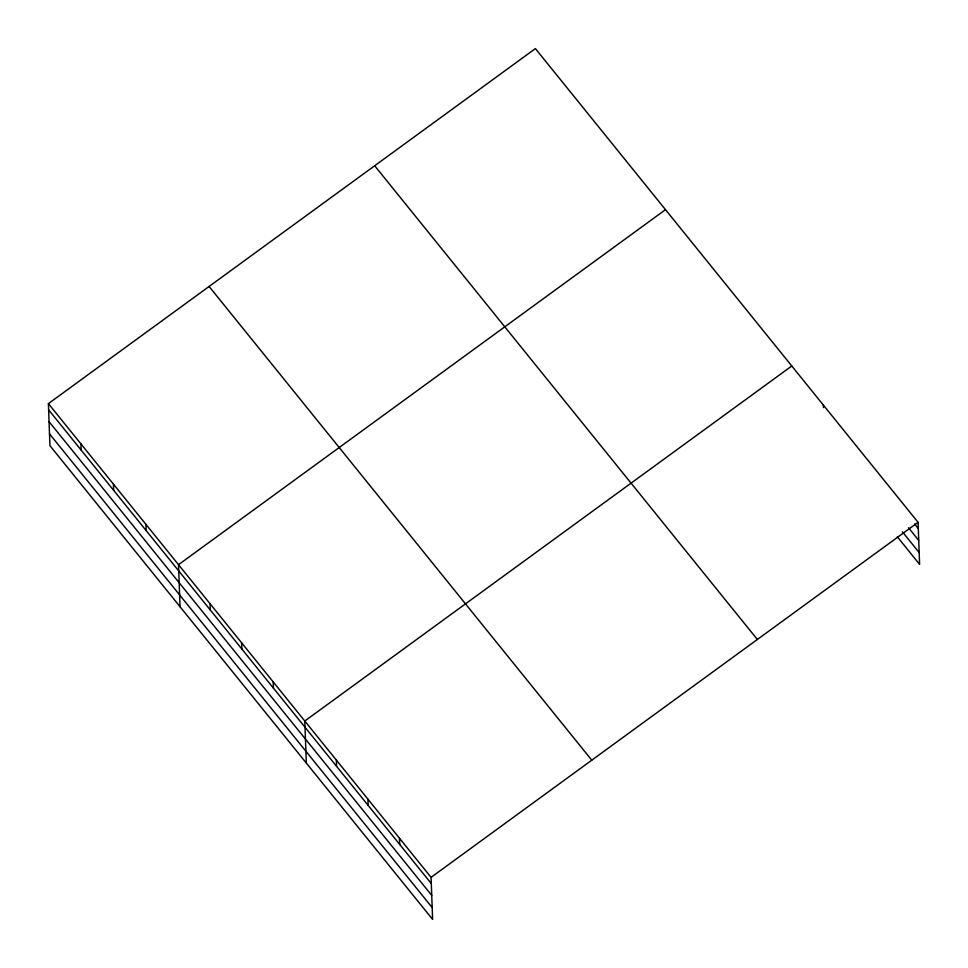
<?xml version="1.0" encoding="UTF-8"?>
<svg xmlns="http://www.w3.org/2000/svg" width="968" height="968" viewBox="0 0 968 968"><rect width="100%" height="100%" fill="white"/><g stroke="black" fill="none" stroke-linecap="round" stroke-linejoin="round"><path stroke-width="1.45" d="M48.4 403.62L431.075 877.347L432.611 919.406L49.937 445.679L48.4 403.62L535.389 48.594L918.063 522.321L919.6 564.38L897.312 536.792M665.488 209.669L178.511 564.683L180.048 606.742M791.776 365.989L304.787 721.015L306.336 763.074M431.075 877.347L918.063 522.321M914.566 523.954L918.281 528.552M908.504 527.729L918.717 540.374M902.454 531.868L919.164 552.559M374.676 165.758L757.351 639.473M209.1 286.467L591.775 760.183M48.63 409.851L431.304 883.578M49.065 421.673L431.74 895.4M49.513 433.858L432.188 907.585M823.345 405.072L823.441 407.564M399.506 838.264L399.736 844.495M367.937 799.181L368.167 805.412M336.368 760.098L336.586 766.329M273.218 681.932L273.448 688.163M241.649 642.849L241.879 649.08M210.08 603.766L210.31 609.997M145.987 524.426L146.216 530.658M113.45 484.157L113.68 490.389M80.925 443.889L81.155 450.12"/></g></svg>
